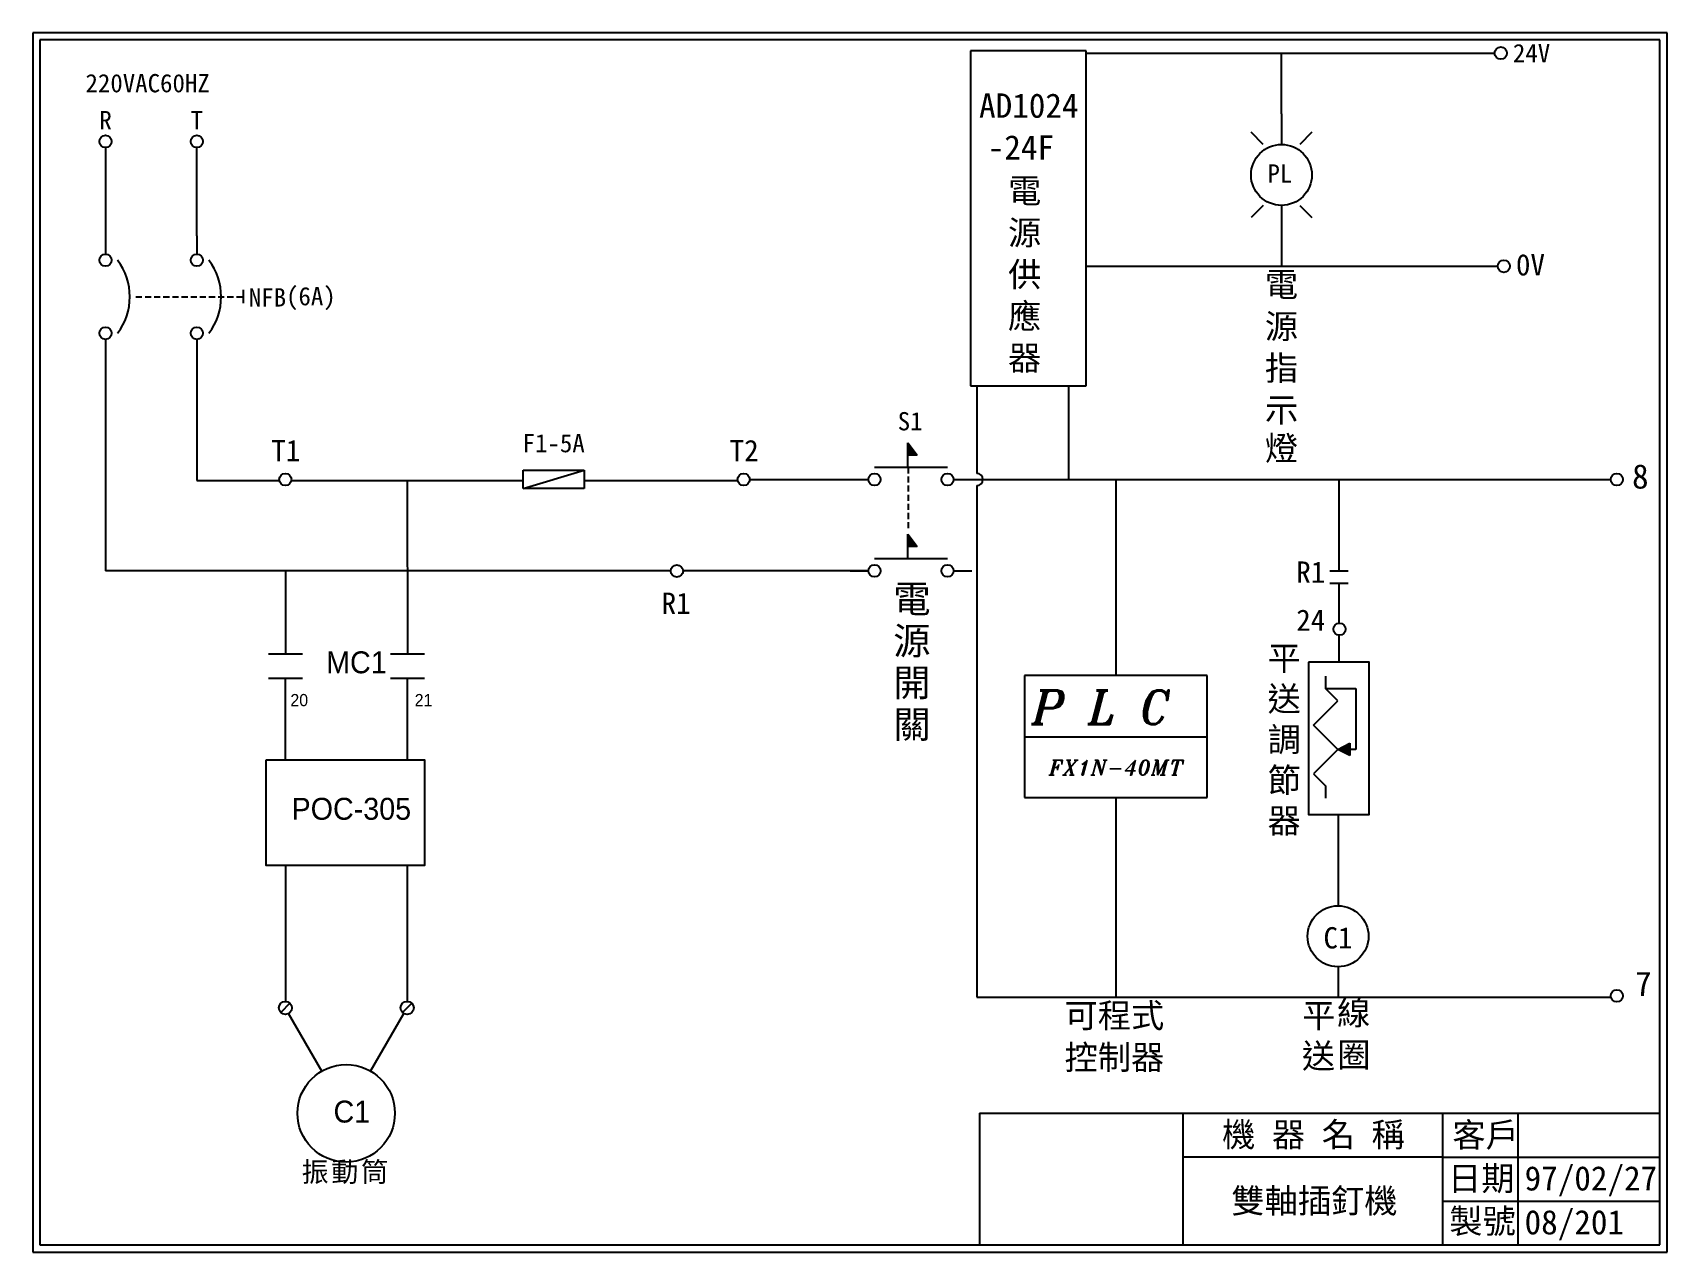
# Model space of a CAD drawing. Extents: x 6 to 275, y 1 to 201.
import ezdxf

# ---------------------------------------------------------------- set-up
doc = ezdxf.new("R2010")
doc.units = 0
doc.header["$MEASUREMENT"] = 0
doc.linetypes.add('HIDDEN9', pattern=[1.5, 1, -0.5])
doc.layers.get('0').update_dxf_attribs({"color": 2, "linetype": 'CONTINUOUS'})
for name, color, linetype in [('CK_LEVEL_1', 5, 'CONTINUOUS'), ('DIM', 6, 'CONTINUOUS'), ('圖框層', 7, 'CONTINUOUS'), ('標尺寸層', 3, 'CONTINUOUS')]:
    doc.layers.add(name, color=color, linetype=linetype)
doc.styles.add('ITALICT', font='italict', dxfattribs={"height": 3.5})
doc.styles.add('STSL', font='PMingLiU.ttf')
doc.styles.add('STYLE1', font='KAIU.TTF')
doc.styles.add('STYLE2', font='KAIU.TTF')
doc.styles.add('STYLE4', font='KAIU.TTF', dxfattribs={"height": 3})
doc.styles.add('標楷體', font='KAIU.TTF')

# ---------------------------------------------------------------- blocks, each defined once
blk = doc.blocks.new('NFB2')
at = {"layer": 'DIM', "color": 6, "linetype": 'Continuous'}
for p, q in [((0, 0), (0, -3)), ((15, 0), (15, -3)), ((0, -17), (0, -20)), ((15, -17), (15, -20))]:
    blk.add_line(p, q, dxfattribs=at)
for centre in [(0, -4), (15, -4), (0, -16), (15, -16)]:
    blk.add_circle(centre, 1, dxfattribs=at)
for centre in [(-6, -10), (9, -10)]:
    blk.add_arc(centre, 10, 323.1301, 36.8699, dxfattribs=at)
blk = doc.blocks.new('LOAD')
at = {"layer": 'DIM', "color": 6, "linetype": 'Continuous'}
for p, q in [((0, 0), (0, -5)), ((0, -15), (0, -20))]:
    blk.add_line(p, q, dxfattribs=at)
blk.add_circle((0, -10), 5, dxfattribs=at)
blk = doc.blocks.new('LAMP')
at = {"layer": 'DIM', "color": 6, "linetype": 'Continuous'}
for p, q in [((-3, -5), (-5, -3)), ((5, -3), (3, -5)), ((-3, -15), (-5, -17)), ((3, -15), (5, -17))]:
    blk.add_line(p, q, dxfattribs=at)
blk.add_blockref('LOAD', (0, 0), dxfattribs=at)
blk = doc.blocks.new('VR')
at = {"layer": 'DIM', "color": 6, "linetype": 'Continuous'}
for p, q in [((0, 0), (0, -2)), ((0, -2), (5, -2)), ((2, -4), (0, -2)), ((5, -2), (5, -12)), ((-2, -8), (2, -4)), ((2, -12), (-2, -8)), ((2, -12), (-2, -16)), ((2, -12), (4, -11)), ((4, -13), (2, -12)), ((4, -11), (4, -13)), ((5, -12), (4, -12)), ((-2, -16), (0, -18)), ((0, -18), (0, -20))]:
    blk.add_line(p, q, dxfattribs=at)
blk.add_solid([(4, -11), (2, -12), (4, -13)], dxfattribs=at)

msp = doc.modelspace()

# ---------------------------------------------------------------- linework, layer by layer
for p, q in [((67.6, 127.46), (67.62, 99)), ((47.61, 112.65), (47.63, 99)), ((47.57, 95.02), (47.57, 89.16)), ((67.57, 95.02), (67.57, 89.16)), ((47.57, 89.16), (47.57, 81.63)), ((67.57, 89.16), (67.57, 81.63)), ((47.58, 64.25), (47.58, 41.96)), ((67.58, 64.25), (67.58, 41.96)), ((48.34, 41.65), (46.83, 40.13)), ((68.34, 41.65), (66.83, 40.13)), ((53.57, 30.52), (48.12, 39.96)), ((61.57, 30.52), (67.03, 39.97))]:
    msp.add_line(p, q)
for centre, radius in [((47.58, 40.89), 1.07), ((67.58, 40.89), 1.07), ((57.57, 23.59), 8)]:
    msp.add_circle(centre, radius)
at = {"layer": 'CK_LEVEL_1', "color": 5, "linetype": 'Continuous'}
for p, q in [((6.09, 201), (6.09, 0.77)), ((274.5, 201), (6.09, 201)), ((7.29, 199.8), (7.29, 1.97)), ((273.3, 199.8), (7.29, 199.8)), ((273.3, 1.97), (273.3, 199.8)), ((274.5, 0.77), (274.5, 201)), ((161.57, 23.62), (161.57, 1.97)), ((237.66, 1.97), (237.66, 23.62)), ((250, 1.97), (250, 23.62)), ((237.66, 16.4), (273.3, 16.4)), ((237.66, 9.18), (273.3, 9.18)), ((6.09, 0.77), (274.5, 0.77)), ((7.29, 1.97), (273.3, 1.97))]:
    msp.add_line(p, q, dxfattribs=at)
at = {"layer": 'DIM', "color": 6, "linetype": 'Continuous'}
for p, q in [((179.09, 198.03), (160.09, 198.03)), ((160.09, 198.03), (160.09, 143.03)), ((179.09, 143.03), (179.09, 198.03)), ((179.09, 197.65), (246.15, 197.65)), ((211.15, 187.65), (211.15, 197.65)), ((18.04, 182.15), (18.04, 167.65)), ((33.04, 167.65), (33.04, 182.15)), ((211.15, 167.65), (211.15, 162.65)), ((179.09, 162.65), (246.65, 162.65)), ((40.65, 158.77), (40.65, 156.58)), ((18.04, 148.65), (18.04, 112.65)), ((33.04, 148.65), (33.04, 127.46)), ((160.09, 143.03), (179.09, 143.03)), ((161.15, 143.03), (161.15, 128.65)), ((176.15, 143.03), (176.15, 127.65)), ((149.81, 129.65), (149.81, 133.65)), ((149.81, 133.65), (151.31, 131.65)), ((151.31, 131.65), (149.81, 131.65)), ((86.65, 126.15), (96.65, 129.15)), ((86.65, 126.15), (86.65, 129.15)), ((96.65, 129.15), (96.65, 126.15)), ((144.31, 129.65), (156.31, 129.65)), ((33.04, 127.46), (46.59, 127.46)), ((48.56, 127.46), (86.65, 127.46)), ((96.65, 127.46), (121.86, 127.46)), ((103.11, 127.46), (107.55, 127.46)), ((114.55, 127.46), (120.83, 127.46)), ((123.84, 127.65), (143.31, 127.65)), ((157.31, 127.65), (265.21, 127.65)), ((157.31, 127.65), (160.31, 127.65)), ((161.15, 126.65), (161.15, 42.65)), ((183.95, 127.65), (183.95, 95.44)), ((220.57, 127.65), (220.57, 112.65)), ((96.65, 126.15), (86.65, 126.15)), ((149.81, 114.65), (149.81, 118.65)), ((149.81, 118.65), (151.31, 116.65)), ((151.31, 116.65), (149.81, 116.65)), ((144.31, 114.65), (156.31, 114.65)), ((110.88, 112.65), (18.04, 112.65)), ((93.32, 112.65), (85.36, 112.65)), ((107.55, 112.65), (95.31, 112.65)), ((143.31, 112.65), (112.88, 112.65)), ((120.45, 112.65), (114.55, 112.65)), ((120.45, 112.65), (114.55, 112.65)), ((120.45, 112.65), (115.9, 112.65)), ((120.45, 112.65), (116.1, 112.65)), ((120.45, 112.65), (116.1, 112.65)), ((120.45, 112.65), (116.1, 112.65)), ((120.45, 112.65), (116.1, 112.65)), ((143.31, 112.65), (139.59, 112.65)), ((140.31, 112.65), (143.31, 112.65)), ((157.31, 112.65), (160.31, 112.65)), ((219.07, 112.65), (222.07, 112.65)), ((219.07, 110.65), (222.07, 110.65)), ((220.57, 110.65), (220.57, 106.65)), ((220.57, 109.65), (220.57, 104.06)), ((220.57, 102.07), (220.57, 97.65)), ((168.95, 95.44), (168.95, 75.44)), ((198.95, 95.44), (168.95, 95.44)), ((198.95, 75.44), (198.95, 95.44)), ((168.95, 85.42), (198.95, 85.42)), ((188.8, 85.47), (188.8, 85.42)), ((168.95, 75.44), (198.95, 75.44)), ((183.95, 75.44), (183.95, 42.65)), ((220.44, 72.65), (220.44, 61.65)), ((161.12, 42.65), (265.23, 42.65))]:
    msp.add_line(p, q, dxfattribs=at)
at = {"layer": 'DIM', "color": 5, "linetype": 'HIDDEN9'}
for p, q in [((23.04, 157.65), (40.65, 157.65)), ((149.84, 129.65), (149.84, 119.65))]:
    msp.add_line(p, q, dxfattribs=at)
at = {"layer": 'DIM', "color": 163, "linetype": 'Continuous'}
msp.add_line((86.65, 129.15), (96.65, 129.15), dxfattribs=at)
at = {"layer": 'DIM', "color": 5, "linetype": 'Continuous'}
for p, q in [((161.57, 23.62), (273.3, 23.62)), ((194.94, 23.62), (194.94, 1.97)), ((237.66, 16.4), (194.94, 16.4))]:
    msp.add_line(p, q, dxfattribs=at)
at = {"layer": 'DIM', "color": 6, "linetype": 'Continuous'}
msp.add_lwpolyline([(215.57, 97.65), (215.57, 72.65), (225.57, 72.65), (225.57, 97.65)], close=True, dxfattribs=at)
for centre in [(247.15, 197.65), (18.04, 183.15), (33.04, 183.15), (247.65, 162.65), (47.58, 127.65), (122.84, 127.65), (144.31, 127.65), (156.31, 127.65), (266.21, 127.65), (111.88, 112.62), (144.31, 112.65), (156.31, 112.65), (220.67, 103.07), (266.21, 42.87)]:
    msp.add_circle(centre, 1, dxfattribs=at)
msp.add_arc((161.13, 127.65), 1, 270, 90, dxfattribs=at)
for points in [[(149.81, 133.65), (149.81, 131.65), (151.31, 131.65)], [(149.81, 118.65), (149.81, 116.65), (151.31, 116.65)]]:
    msp.add_solid(points, dxfattribs=at)
at = {"layer": '標尺寸層', "color": 7}
for p, q in [((44.84, 99), (50.41, 99)), ((64.84, 99), (70.41, 99)), ((44.84, 95.02), (50.41, 95.02)), ((47.57, 95.02), (47.57, 89.16)), ((64.84, 95.02), (70.41, 95.02))]:
    msp.add_line(p, q, dxfattribs=at)
msp.add_lwpolyline([(44.42, 81.63), (70.42, 81.63), (70.42, 64.25), (44.42, 64.25)], close=True, dxfattribs=at)

# ---------------------------------------------------------------- block references
at = {"layer": 'DIM', "color": 6, "linetype": 'Continuous'}
for name, p in [('LAMP', (211.15, 187.65)), ('NFB2', (18.04, 167.65)), ('VR', (218.38, 95.33)), ('LOAD', (220.44, 62.65))]:
    msp.add_blockref(name, p, dxfattribs=at)

# ---------------------------------------------------------------- texts
at = {"color": 0, "insert": (57.57, 15.59), "char_height": 3.25, "width": 24.1454, "attachment_point": 2, "style": '標楷體'}
msp.add_mtext('{\\T1.1;振動筒}', dxfattribs=at)
at = {"layer": 'DIM', "color": 6, "linetype": 'Continuous'}
for s, height, style, p in [('24V', 3, 'STYLE1', (249.15, 196.15)), ('AD1024', 4, 'STYLE4', (161.49, 187.03)), ('FX1N-40MT', 2.475, 'ITALICT', (172.97, 79.09))]:
    msp.add_text(s, height=height, dxfattribs=dict(at, style=style)).set_placement(p)
at = {"layer": 'DIM', "color": 163, "linetype": 'Continuous'}
for s, height, style, p in [('220VAC60HZ', 3, 'STYLE1', (14.76, 191.21)), ('R', 3, 'STYLE1', (17.04, 185.15)), ('T', 3, 'STYLE1', (32.04, 185.15)), ('-24F', 4, 'STYLE4', (162.91, 180.17)), ('電', 4, 'STYLE1', (166.25, 173.03)), ('源', 4, 'STYLE1', (166.25, 166.17)), ('供', 4, 'STYLE1', (166.25, 159.31)), ('0V', 3.5, 'STYLE1', (249.65, 161.15)), ('NFB', 3, 'STYLE1', (41.58, 156.04)), ('(6A)', 3, 'STYLE1', (47.69, 156.24)), ('應', 4, 'STYLE1', (166.25, 152.46)), ('器', 4, 'STYLE1', (166.25, 145.6)), ('F1-5A', 3, 'STYLE1', (86.54, 132.11)), ('T1', 3.5, 'STYLE1', (45.27, 130.65)), ('T2', 3.5, 'STYLE1', (120.54, 130.65)), ('8', 4, 'STYLE1', (268.71, 126.15)), ('R1', 3.5, 'STYLE1', (213.57, 110.69)), ('R1', 3.5, 'STYLE1', (109.36, 105.58)), ('24', 3.5, 'STYLE1', (213.57, 102.8)), ('P L C', 5.534, 'ITALICT', (170.08, 87.49)), ('C1', 3.5, 'STYLE1', (218.04, 50.65)), ('7', 4, 'STYLE1', (269.21, 42.87)), ('97/02/27', 4, 'STYLE1', (251.07, 10.92)), ('08/201', 4, 'STYLE1', (251.07, 3.71))]:
    msp.add_text(s, height=height, dxfattribs=dict(at, style=style)).set_placement(p)
at = {"layer": 'DIM', "color": 6, "linetype": 'HIDDEN9', "style": 'STYLE1'}
msp.add_text('PL', height=3, dxfattribs=at).set_placement((208.85, 176.39))
at = {"layer": 'DIM', "color": 3, "linetype": 'HIDDEN9', "style": 'STYLE2'}
for s, height, p in [('電', 4, (208.42, 157.65)), ('源', 4, (208.42, 150.79)), ('指', 4, (208.42, 143.94)), ('示', 4, (208.42, 137.08)), ('燈', 4, (208.42, 130.76)), ('電', 4.5, (147.4, 105.77)), ('源', 4.5, (147.4, 98.91)), ('開', 4.5, (147.4, 92.05)), ('關', 4.5, (147.4, 85.2))]:
    msp.add_text(s, height=height, dxfattribs=at).set_placement(p)
at = {"layer": 'DIM', "color": 163, "linetype": 'HIDDEN9', "style": 'STYLE1'}
msp.add_text('S1', height=3, dxfattribs=at).set_placement((148.13, 135.71))
at = {"layer": 'DIM', "color": 3, "linetype": 'Continuous', "style": 'STYLE2'}
for s, p in [('可程式', (175.53, 37.65)), ('平', (214.54, 37.63)), ('線', (220.27, 38.12)), ('控制器', (175.53, 30.79)), ('送', (214.5, 31)), ('圈', (220.31, 31.2)), ('機 器 名 稱', (201.4, 18.1)), ('客戶', (239.21, 18.03)), ('日期', (238.5, 10.9)), ('雙軸插釘機', (202.91, 7.22)), ('製號', (238.71, 3.87))]:
    msp.add_text(s, height=4, dxfattribs=at).set_placement(p)
at = {"layer": 'DIM', "color": 6, "linetype": 'Continuous', "insert": (208.87, 100.3), "char_height": 4, "width": 5.314, "attachment_point": 1, "style": 'STYLE2'}
msp.add_mtext('平送調節器', dxfattribs=at)
at = {"layer": '圖框層', "color": 4, "style": 'STSL'}
for s, height, p in [('MC1', 3.6, (54.28, 95.83)), ('20', 2, (48.41, 90.43)), ('21', 2, (68.82, 90.43)), ('POC-305', 3.6, (48.6, 71.78)), ('C1', 3.6, (55.49, 22.07))]:
    msp.add_text(s, height=height, dxfattribs=at).set_placement(p)

doc.saveas('drawing.dxf')
